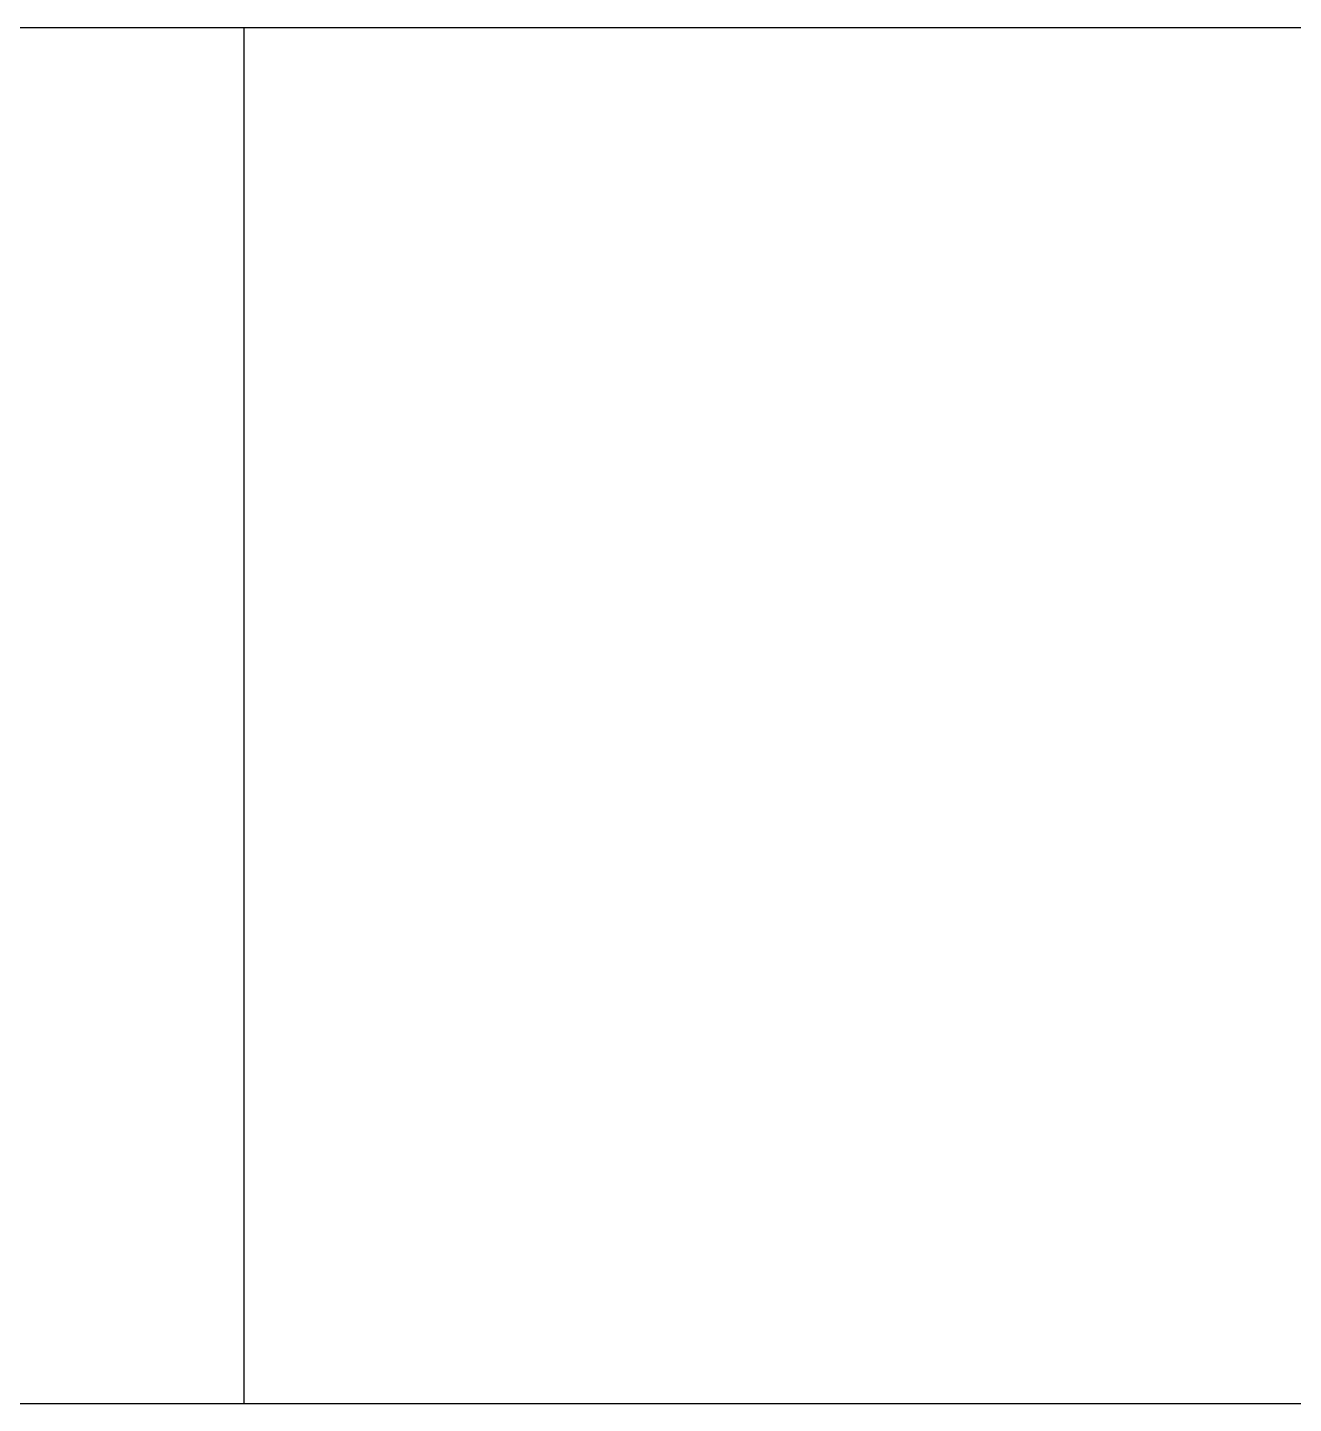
# Model space of a CAD drawing. Extents: x 0 to 405, y 0 to 280.
# Drawn here: x 38.52 to 51.36, y 7.3 to 21.26 of the extents above; entities that cross this region are included whole.
import ezdxf
from ezdxf.enums import TextEntityAlignment as Align

# ---------------------------------------------------------------- set-up
doc = ezdxf.new("R2010")
doc.units = 0
doc.header["$LTSCALE"] = 6
doc.linetypes.add('DASHED', pattern=[0])
for name, color, linetype in [('1', 8, 'CONTINUOUS'), ('11', 30, 'DASHED'), ('2', 62, 'CONTINUOUS')]:
    doc.layers.add(name, color=color, linetype=linetype)
doc.styles.get("Standard").update_dxf_attribs({"font": 'simplex', "width": 0.85})

# ---------------------------------------------------------------- blocks, each defined once
blk = doc.blocks.new('LST11')
at = {"layer": '2', "color": 0}
for p, q in [((9.466, 21.258), (405.466, 21.258)), ((40.716, 7.298), (40.716, 21.258)), ((9.466, 7.298), (405.466, 7.298))]:
    blk.add_line(p, q, dxfattribs=at)
at = {"layer": '11', "color": 0, "width": 0.85}
for tag, p in [('BESTEMMING', (393.87, 227.488)), ('KLNR', (389.772, 151.811)), ('BESTEMMING', (393.87, 94.271))]:
    blk.add_attdef(tag, text='', height=3.2, rotation=270, dxfattribs=at).set_placement(p, align=Align.MIDDLE)
for tag, p in [('VNR', (355.5, 9)), ('TOT', (367.5, 9))]:
    blk.add_attdef(tag, p, '', height=3, dxfattribs=at)
at = {"layer": '2', "color": 0, "width": 0.85}
for tag, p in [('TITEL', (48.343, 12.405)), ('NUMMER', (315.135, 9.397))]:
    blk.add_attdef(tag, p, '', height=4.7, dxfattribs=at)
blk.add_attdef('BORD', text='', height=4.7, dxfattribs=at).set_placement((264.44, 9.178), align=Align.RIGHT)
for tag, p in [('NUMMER', (291.941, 11.484)), ('INDEX', (393.045, 11.484))]:
    blk.add_attdef(tag, text='', height=4.7, dxfattribs=at).set_placement(p, align=Align.MIDDLE)

msp = doc.modelspace()

# ---------------------------------------------------------------- block references
at = {"layer": '1', "color": 0}
msp.add_blockref('LST11', (0, 0), dxfattribs=at)

doc.saveas('drawing.dxf')
